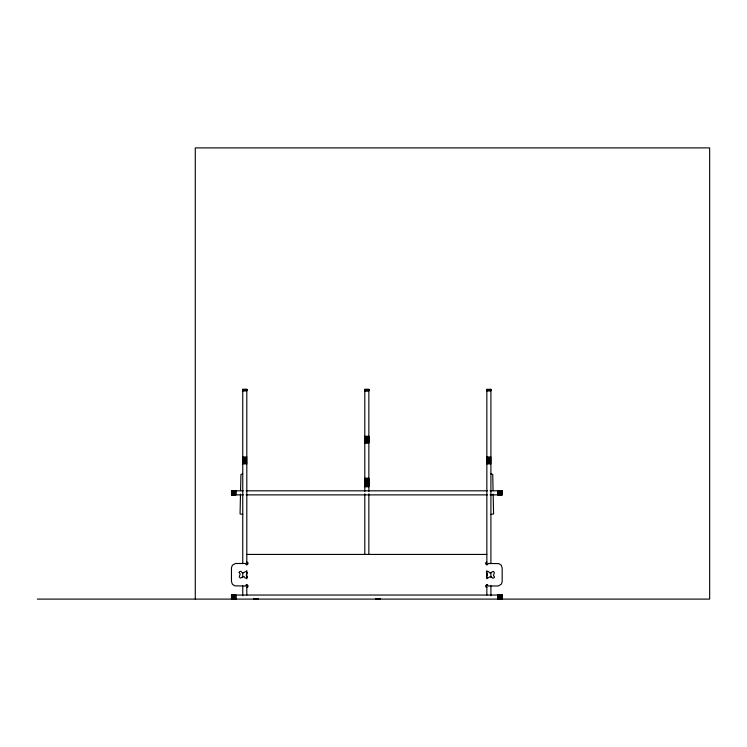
<?xml version="1.0" encoding="UTF-8"?>
<svg xmlns="http://www.w3.org/2000/svg" width="747" height="747" viewBox="0 0 747 747"><rect width="100%" height="100%" fill="white"/><g stroke="black" fill="none" stroke-linecap="round" stroke-linejoin="round"><path stroke-width="1.12" d="M240.487 494.112L240.076 513.927L242.747 514.44M240.562 490.658L240.926 474.485L242.747 473.831M486.848 562.108C483.412 562.659 487.642 566.889 488.202 563.462L498.949 563.64L501.293 565.264L502.189 567.972L502.18 581.829L501.293 584.21L498.324 585.975L488.202 586.021C487.642 582.585 483.412 586.815 486.848 587.375M246.809 587.375C250.236 586.815 246.015 582.585 245.455 586.021L234.707 585.835L232.364 584.21L231.467 581.511L231.477 567.645L232.364 565.264L235.333 563.509L245.455 563.462C246.015 566.889 250.236 562.659 246.809 562.108M242.747 389.336L246.809 389.29L246.809 564.863M490.91 389.402L486.848 389.308L486.848 564.863M242.747 389.495L246.809 389.486M364.797 389.495L368.859 389.495M486.848 389.486L490.91 389.495M242.747 389.589L246.809 389.71M364.797 389.607L368.859 389.607M486.848 389.589L490.91 389.71M242.747 389.859L246.809 389.859M364.797 389.747L368.859 389.747M486.848 389.859L490.91 389.859M242.747 390.018L246.809 390.018M364.797 389.906L368.859 389.906M486.848 390.018L490.91 390.018M242.747 390.195L246.809 390.195M364.797 390.074L368.859 390.074M486.848 390.195L490.91 390.195M364.797 390.27L368.859 390.27M242.747 390.392L246.809 390.392M364.797 390.466L368.859 390.466M486.848 390.392L490.91 390.392M242.747 390.597L246.809 390.597M486.848 390.597L490.91 390.597M242.747 390.802L246.809 390.802M364.797 390.681L368.859 390.681M486.848 390.802L490.91 390.802M364.797 390.905L368.859 390.905M364.797 436.257L368.859 436.257M364.797 436.706L368.859 436.706M364.797 437.144L368.859 437.144M364.797 437.574L368.859 437.574M364.797 438.003L368.859 438.003M364.797 438.414L368.859 438.414M364.797 438.816L368.859 438.816M364.797 439.208L368.859 439.208M364.797 439.591L368.859 439.591M364.797 439.964L368.859 439.964M364.797 440.31L368.859 440.31M364.797 440.655L368.859 440.655M364.797 440.973L368.859 440.973M364.797 441.281L368.859 441.281M364.797 441.57L368.859 441.57M364.797 441.832L368.859 441.832M364.797 442.084L368.859 442.084M364.797 442.317L368.859 442.317M364.797 442.523L368.859 442.523M364.797 442.719L368.859 442.719M364.797 442.887L368.859 442.887M242.747 456.977L246.809 456.977M486.848 456.977L490.91 456.977M242.747 457.818L246.809 457.818M486.848 457.818L490.91 457.818M242.747 458.677L246.809 458.677M486.848 458.677L490.91 458.677M242.747 459.536L246.809 459.536M486.848 459.536L490.91 459.536M242.747 460.395L246.809 460.395M486.848 460.395L490.91 460.395M242.747 461.263L246.809 461.263M486.848 461.263L490.91 461.263M242.747 462.132L246.809 462.132M486.848 462.132L490.91 462.132M242.747 463L246.809 463M486.848 463L490.91 463M242.747 463.878L246.809 463.878M486.848 463.878L490.91 463.878M490.91 473.831L492.731 474.485L493.085 490.658M364.797 478.285L368.859 478.285M364.797 478.453L368.859 478.453M364.797 478.64L368.859 478.64M364.797 478.855L368.859 478.855M364.797 479.079L368.859 479.079M364.797 479.331L368.859 479.331M364.797 479.602L368.859 479.602M364.797 479.891L368.859 479.891M364.797 480.2L368.859 480.2M364.797 480.526L368.859 480.526M364.797 480.863L368.859 480.863M364.797 481.217L368.859 481.217M364.797 481.591L368.859 481.591M364.797 481.974L368.859 481.974M364.797 482.366L368.859 482.366M364.797 482.767L368.859 482.767M364.797 483.188L368.859 483.188M364.797 483.608L368.859 483.608M364.797 484.047L368.859 484.047M364.797 484.486L368.859 484.486M364.797 484.934L368.859 484.934M364.797 485.382L368.859 485.382M364.797 485.839L368.859 485.839M364.797 486.297L368.859 486.297M364.797 486.755L368.859 486.755M243.345 490.816L231.477 490.816L231.514 494.878L243.345 494.878M246.08 490.816L487.399 490.816M490.004 490.816L502.18 490.816L502.003 494.878M246.08 494.878L487.399 494.878M490.004 494.878L502.18 494.878L502.189 490.816M490.91 514.44L493.58 513.927L493.169 494.112M246.809 554.433L486.848 554.433M502.18 595.042L231.477 595.042L231.477 599.103M253.933 598.795L257.995 598.805M375.984 598.786L380.046 598.795M498.034 598.805L502.096 598.795M253.933 598.907L257.995 598.991M375.984 598.991L380.046 598.907M498.034 598.991L502.096 598.991M37.35 599.103L709.65 599.103L709.65 147.897L195.275 147.897L195.275 599.103M502.189 595.042L502.18 599.103L502.003 595.042M501.909 490.816L501.909 494.878M501.9 595.042L501.909 599.103M501.779 490.816L501.779 494.878M501.779 595.042L501.779 599.103M501.639 490.816L501.639 494.878M501.629 595.042L501.639 599.103M501.47 490.816L501.47 494.878M501.47 595.042L501.47 599.103M501.293 490.816L501.293 494.878M501.293 595.042L501.293 599.103M501.088 490.816L501.088 494.878M501.088 595.042L501.088 599.103M500.873 490.816L500.873 494.878M500.873 595.042L500.873 599.103M500.63 490.816L500.63 494.878M500.63 595.042L500.63 599.103M500.378 490.816L500.378 494.878M500.378 595.042L500.378 599.103M500.117 490.816L500.117 494.878M500.117 595.042L500.117 599.103M499.836 490.816L499.836 494.878M499.836 595.042L499.836 599.103M499.556 490.816L499.556 494.878M499.556 595.042L499.556 599.103M499.257 490.816L499.257 494.878M499.257 595.042L499.257 599.103M498.949 490.816L498.949 494.878M498.949 595.042L498.949 599.103M498.641 490.816L498.641 494.878M498.641 595.042L498.641 599.103M498.324 490.816L498.324 494.878M498.324 595.042L498.324 599.103M497.997 490.816L497.997 494.878M497.997 595.042L497.997 599.103M497.679 490.816L497.679 494.878M497.679 595.042L497.679 599.103M490.91 389.308L490.91 563.705M490.91 572.921L490.91 577.627M490.91 585.732L490.91 595.723M486.848 570.671L486.848 578.794M486.848 584.593L486.848 595.042M368.859 491.433L368.859 389.308L364.797 389.29L364.797 491.433M368.859 493.767L368.859 554.582M364.797 493.767L364.797 554.582M246.809 570.596L246.809 578.794M246.809 584.593L246.809 595.042M242.747 389.308L242.747 563.705M242.747 572.921L242.747 577.627M242.747 585.732L242.747 595.723M235.977 490.816L235.977 494.878M235.977 595.042L235.977 599.103M235.66 490.816L235.66 494.878M235.66 595.042L235.66 599.103M235.333 490.816L235.333 494.878M235.333 595.042L235.333 599.103M235.016 490.816L235.016 494.878M235.016 595.042L235.016 599.103M234.707 490.816L234.707 494.878M234.707 595.042L234.707 599.103M234.399 490.816L234.399 494.878M234.399 595.042L234.399 599.103M234.1 490.816L234.1 494.878M234.1 595.042L234.1 599.103M233.811 490.816L233.811 494.878M233.811 595.042L233.811 599.103M233.54 490.816L233.54 494.878M233.54 595.042L233.54 599.103M233.269 490.816L233.269 494.878M233.269 595.042L233.269 599.103M233.027 490.816L233.027 494.878M233.027 595.042L233.027 599.103M232.784 490.816L232.784 494.878M232.784 595.042L232.784 599.103M232.569 490.816L232.569 494.878M232.569 595.042L232.569 599.103M232.364 490.816L232.364 494.878M232.364 595.042L232.364 599.103M232.177 490.816L232.177 494.878M232.177 595.042L232.177 599.103M232.018 490.816L232.018 494.878M232.018 595.042L232.018 599.103M231.869 490.816L231.869 494.878M231.869 595.042L231.878 599.103M231.747 490.816L231.747 494.878M231.747 595.042L231.747 599.103M231.645 490.816L231.645 494.878M231.57 595.042L231.57 599.103M239.143 572.529C241.991 574.882 237.397 576.245 240.31 578.113C241.851 577.72 243.746 575.059 244.829 577.59C245.492 578.552 247.154 578.103 247.248 576.945C244.4 574.592 248.994 573.229 246.08 571.371C244.54 571.763 242.644 574.424 241.561 571.885C240.907 570.932 239.236 571.371 239.143 572.529M486.409 572.529C489.257 574.882 484.663 576.245 487.576 578.113C489.108 577.72 491.012 575.059 492.096 577.59C492.749 578.552 494.411 578.103 494.505 576.945C491.657 574.592 496.251 573.229 493.347 571.371C491.806 571.763 489.901 574.424 488.827 571.885C488.164 570.932 486.502 571.371 486.409 572.529"/></g></svg>
